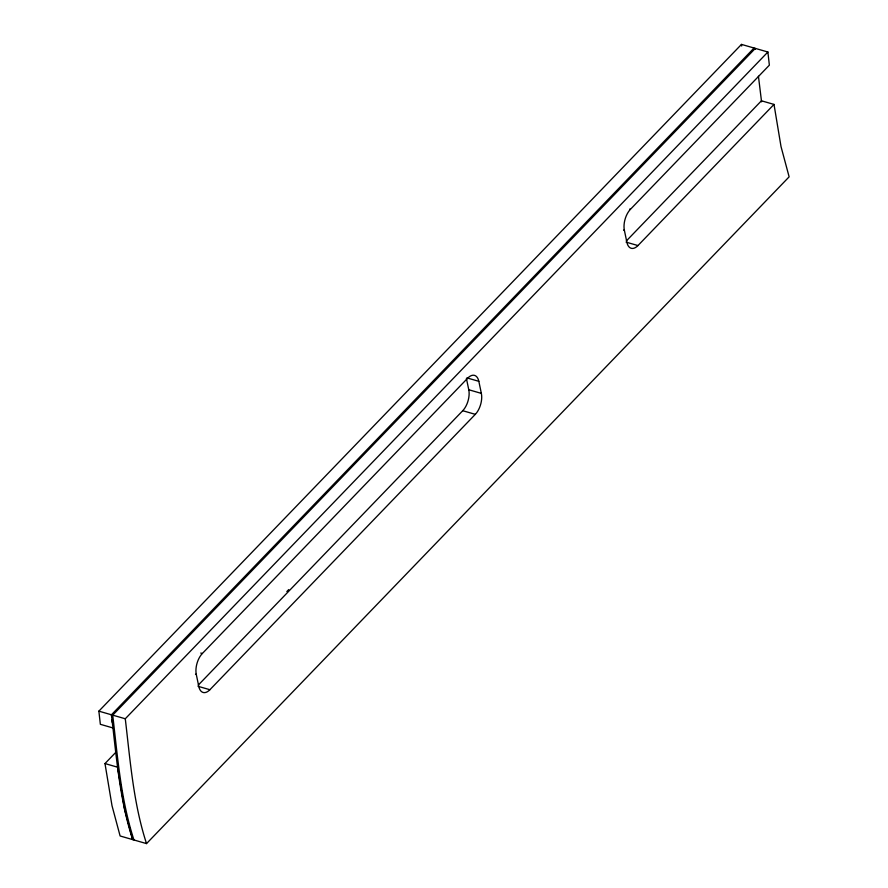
<?xml version="1.0" encoding="UTF-8"?>
<svg xmlns="http://www.w3.org/2000/svg" width="888" height="888" viewBox="0 0 888 888"><rect width="100%" height="100%" fill="white"/><g stroke="black" fill="none" stroke-linecap="round" stroke-linejoin="round"><path stroke-width="1.33" d="M112.931 727.938L100.355 724.308L98.868 711.155L741.48 44.4L767.887 52.015L769.363 65.168L630.413 209.346A15.418 8.159 -73.9 0 0 624.375 230.303L626.895 242.369A15.418 8.159 -73.9 0 0 637.973 245.554L774.003 104.418L761.427 100.788L626.351 240.948M112.332 722.632L111.444 714.785L754.056 48.03L754.145 48.84M774.003 104.418L781.018 146.576L789.132 176.845L146.52 843.6C133.378 803.263 130.258 760.65 125.275 718.769L767.887 52.015M202.331 653.513L467.743 378.122A15.418 8.159 -73.9 0 1 478.832 381.318L481.352 393.384A15.418 8.159 -73.9 0 1 475.313 414.341L209.901 689.721A15.418 8.159 -73.9 0 1 198.812 686.535L196.292 674.458A15.418 8.159 -73.9 0 1 202.331 653.513L200.766 653.057M146.52 843.6L120.113 835.985L112.01 805.716L104.984 763.558L115.507 752.647M286.824 591.563L288.733 589.588M198.246 685.136L462.737 410.711A15.418 8.159 -73.9 0 0 468.775 389.754L466.411 378.443M629.625 209.113L630.413 209.346M623.587 230.07L624.375 230.303M626.107 242.147L637.973 245.554M466.955 377.9L478.832 381.318M468.775 389.754L481.352 393.384M462.737 410.711L475.313 414.341M195.504 674.236L196.292 674.458M198.035 686.302L209.901 689.721M98.868 711.155L125.275 718.769M104.984 763.558L117.56 767.188L124.575 809.345L132.689 839.604C120.291 801.653 116.872 761.593 112.277 722.144L111.999 719.68M133.944 839.97C120.812 799.633 117.671 757.031 112.709 715.151L755.311 48.396L755.399 49.206M761.571 101.843L758.441 76.235M741.48 44.4L741.669 46.032M111.444 714.785L111.722 717.226"/></g></svg>
